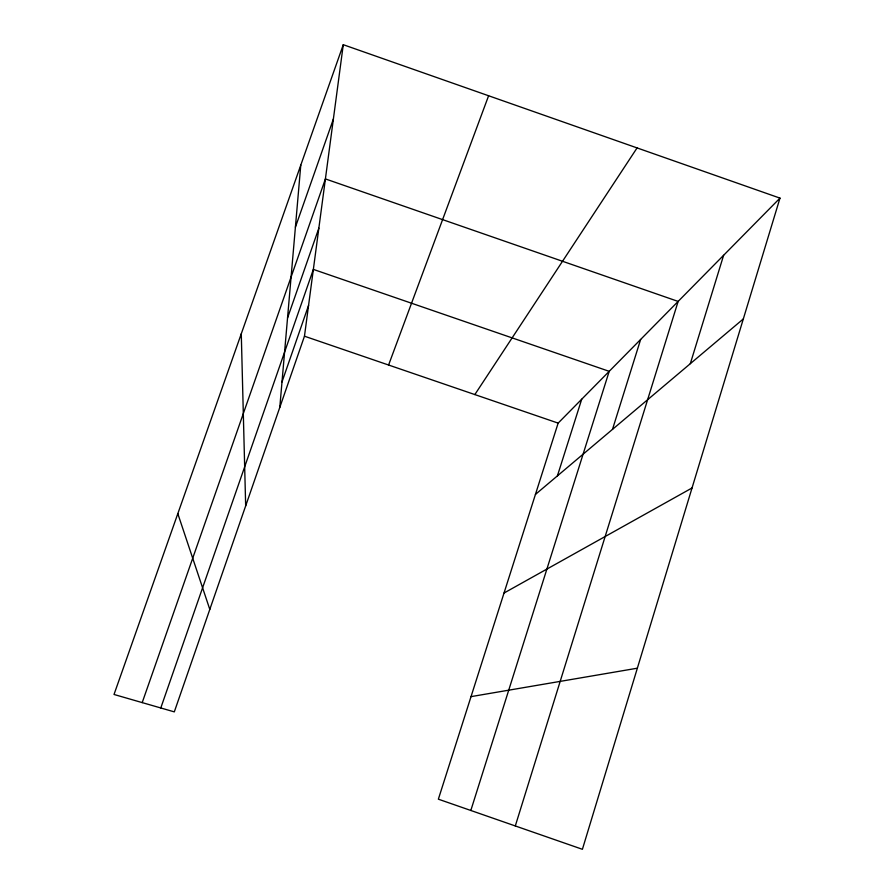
<?xml version="1.0" encoding="UTF-8"?>
<svg xmlns="http://www.w3.org/2000/svg" width="894" height="894" viewBox="0 0 894 894"><rect width="100%" height="100%" fill="white"/><g stroke="black" fill="none" stroke-linecap="round" stroke-linejoin="round"><path stroke-width="1.34" d="M279.788 407.44L300.775 165.167M343.274 44.7L114.019 694.47L174.308 711.87L304.463 336.2L343.274 44.7L779.981 198.122L582.407 849.3L438.362 799.18L558.147 423.119L779.981 198.122M690.313 363.679L723.626 255.282M515.302 825.944L678.133 301.423L325.405 178.923L142.202 702.606M612.491 429.388L640.64 339.452M470.825 810.467L609.194 371.334L313.358 269.396L160.786 707.97M557.409 475.876L581.715 399.216M282.001 381.939L308.575 305.39M287.544 317.94L318.856 228.171M295.4 227.188L333.384 119.047M388.588 365.02L488.605 95.759M474.837 394.578L637.076 147.923M535.428 494.438L743.327 318.934M504.026 593.035L692.034 487.979M471.026 696.627L637.355 668.198M304.463 336.2L558.147 423.119M177.817 513.648L209.811 609.406M241.279 333.797L245.671 505.915"/></g></svg>
